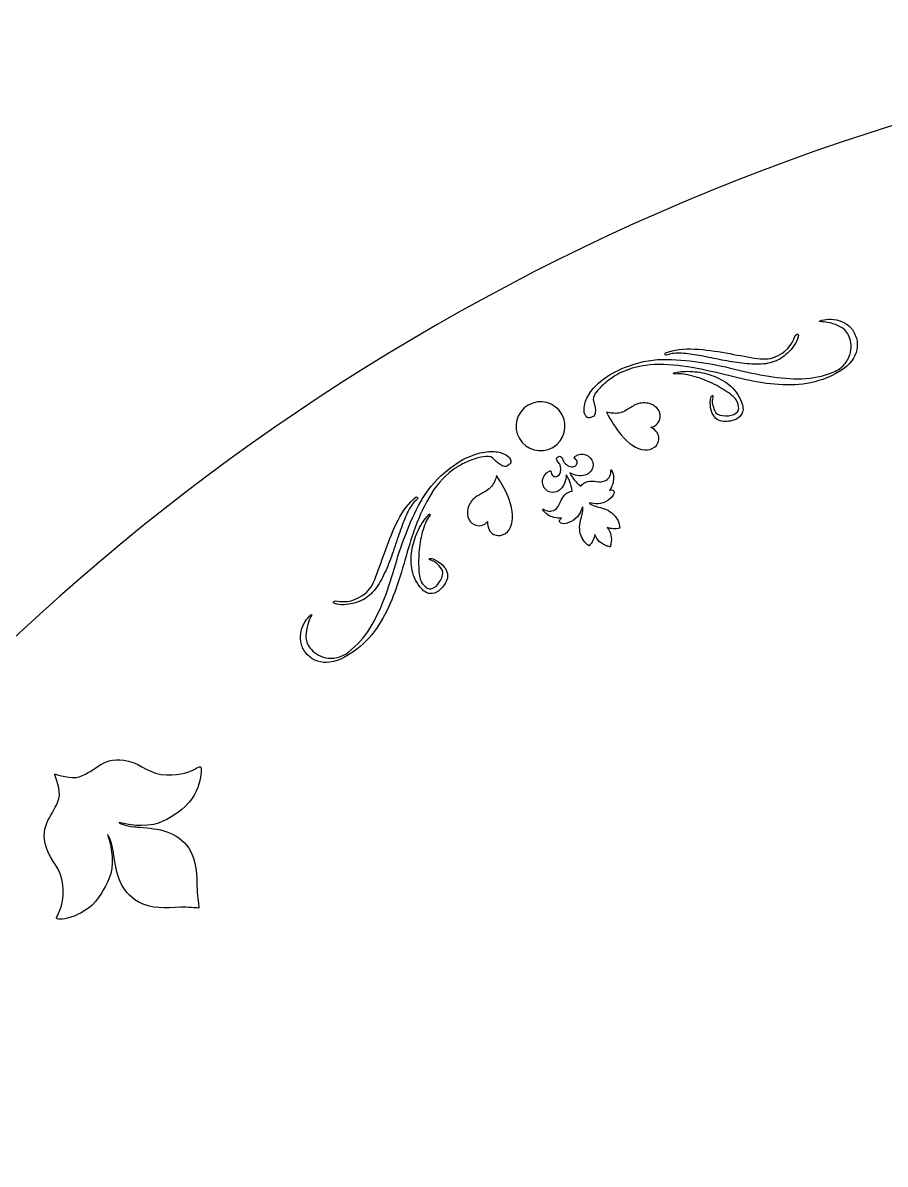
# Model space of a CAD drawing. Header units: centimetres. Extents: x -10.4 to 10.4, y -10.4 to 10.4.
# Drawn here: x -7.1 to -3.14, y 5.21 to 10.44 of the extents above; entities that cross this region are included whole.
import ezdxf

# ---------------------------------------------------------------- set-up
doc = ezdxf.new("R2010")
doc.units = ezdxf.units.CM
doc.header["$MEASUREMENT"] = 0
doc.layers.add('Camada 1', color=7, linetype='Continuous')

msp = doc.modelspace()

# ---------------------------------------------------------------- linework, layer by layer
at = {"layer": 'Camada 1'}
for points, knots in [([(-10.44189, 0), (-10.44189, 5.76691), (-5.76691, 10.44189), (0, 10.44189), (0, 10.44189), (5.76688, 10.44189), (10.44189, 5.76691), (10.44189, 0), (10.44189, 0), (10.44189, -5.76686), (5.76689, -10.44189), (0, -10.44189), (0, -10.44189), (-5.76691, -10.44189), (-10.44189, -5.76686), (-10.44189, 0)], [0, 0, 0, 0, 0.2, 0.2, 0.2, 0.2, 0.4, 0.4, 0.4, 0.4, 0.6, 0.6, 0.6, 0.6, 1, 1, 1, 1]), ([(-4.33755, 8.86121), (-4.3792, 8.84422), (-4.4129, 8.82536), (-4.43851, 8.80438), (-4.43851, 8.80438), (-4.46428, 8.78374), (-4.48383, 8.76329), (-4.49733, 8.74329), (-4.49733, 8.74329), (-4.51098, 8.72331), (-4.51908, 8.70466), (-4.52191, 8.68749), (-4.52191, 8.68749), (-4.52479, 8.6704), (-4.52421, 8.65682), (-4.52022, 8.64711), (-4.52022, 8.64711), (-4.51607, 8.63952), (-4.51199, 8.63441), (-4.50781, 8.63195), (-4.50781, 8.63195), (-4.50376, 8.6296), (-4.49641, 8.63049), (-4.48572, 8.63478), (-4.48572, 8.63478), (-4.47858, 8.63761), (-4.47445, 8.64309), (-4.47291, 8.65087), (-4.47291, 8.65087), (-4.4714, 8.65862), (-4.47124, 8.66653), (-4.47233, 8.67437), (-4.47233, 8.67437), (-4.47357, 8.68212), (-4.47479, 8.68935), (-4.47654, 8.69601), (-4.47654, 8.69601), (-4.47818, 8.70255), (-4.47913, 8.70628), (-4.47953, 8.7071), (-4.47953, 8.7071), (-4.48345, 8.71689), (-4.48101, 8.72853), (-4.47204, 8.74197), (-4.47204, 8.74197), (-4.46296, 8.75552), (-4.45116, 8.76885), (-4.43637, 8.78208), (-4.43637, 8.78208), (-4.42166, 8.79528), (-4.40568, 8.80761), (-4.38851, 8.8188), (-4.38851, 8.8188), (-4.37131, 8.82986), (-4.35605, 8.83804), (-4.34276, 8.84359), (-4.34276, 8.84359), (-4.28953, 8.86523), (-4.23497, 8.87587), (-4.17893, 8.87547), (-4.17893, 8.87547), (-4.12294, 8.87507), (-4.06497, 8.86899), (-4.00539, 8.85705), (-4.00539, 8.85705), (-3.95583, 8.84723), (-3.90585, 8.8358), (-3.85548, 8.82263), (-3.85548, 8.82263), (-3.80518, 8.80959), (-3.75515, 8.79921), (-3.70554, 8.79146), (-3.70554, 8.79146), (-3.6559, 8.78384), (-3.60627, 8.78082), (-3.55676, 8.78238), (-3.55676, 8.78238), (-3.50728, 8.78394), (-3.45852, 8.79447), (-3.4106, 8.81408), (-3.4106, 8.81408), (-3.34943, 8.839), (-3.30852, 8.86882), (-3.28804, 8.90359), (-3.28804, 8.90359), (-3.26746, 8.9383), (-3.26476, 8.97381), (-3.27957, 9.01022), (-3.27957, 9.01022), (-3.28719, 9.02885), (-3.29769, 9.04337), (-3.31135, 9.05388), (-3.31135, 9.05388), (-3.32492, 9.06436), (-3.33929, 9.07187), (-3.35472, 9.07648), (-3.35472, 9.07648), (-3.37004, 9.08111), (-3.38554, 9.08307), (-3.40129, 9.08233), (-3.40129, 9.08233), (-3.41703, 9.08162), (-3.43024, 9.07915), (-3.44092, 9.07484), (-3.44092, 9.07484), (-3.44616, 9.07262), (-3.44386, 9.07151), (-3.43412, 9.07137), (-3.43412, 9.07137), (-3.42422, 9.07126), (-3.41121, 9.06925), (-3.3952, 9.06552), (-3.3952, 9.06552), (-3.37922, 9.06174), (-3.36263, 9.05531), (-3.34546, 9.04621), (-3.34546, 9.04621), (-3.32831, 9.03716), (-3.31561, 9.0224), (-3.30728, 9.00205), (-3.30728, 9.00205), (-3.30297, 8.99139), (-3.30024, 8.97855), (-3.29924, 8.96334), (-3.29924, 8.96334), (-3.29831, 8.94829), (-3.30022, 8.93328), (-3.30503, 8.91839), (-3.30503, 8.91839), (-3.30977, 8.90347), (-3.31829, 8.88892), (-3.33054, 8.8746), (-3.33054, 8.8746), (-3.3429, 8.86029), (-3.35964, 8.8488), (-3.38089, 8.84012), (-3.38089, 8.84012), (-3.42793, 8.82094), (-3.47611, 8.81086), (-3.52533, 8.80988), (-3.52533, 8.80988), (-3.5746, 8.80898), (-3.62505, 8.81276), (-3.67654, 8.82123), (-3.67654, 8.82123), (-3.72808, 8.82967), (-3.78042, 8.84068), (-3.83357, 8.85417), (-3.83357, 8.85417), (-3.88662, 8.86766), (-3.94051, 8.8783), (-3.99542, 8.88595), (-3.99542, 8.88595), (-4.05194, 8.895), (-4.10837, 8.89899), (-4.16499, 8.89831), (-4.16499, 8.89831), (-4.22145, 8.89743), (-4.27903, 8.88508), (-4.33755, 8.86121), (-4.33755, 8.86121), (-4.33755, 8.86121), (-4.33755, 8.86121), (-4.33755, 8.86121)], [0, 0, 0, 0, 0.0238095, 0.0238095, 0.0238095, 0.0238095, 0.047619, 0.047619, 0.047619, 0.047619, 0.0714286, 0.0714286, 0.0714286, 0.0714286, 0.0952381, 0.0952381, 0.0952381, 0.0952381, 0.1190476, 0.1190476, 0.1190476, 0.1190476, 0.1428571, 0.1428571, 0.1428571, 0.1428571, 0.1666667, 0.1666667, 0.1666667, 0.1666667, 0.1904762, 0.1904762, 0.1904762, 0.1904762, 0.2142857, 0.2142857, 0.2142857, 0.2142857, 0.2380952, 0.2380952, 0.2380952, 0.2380952, 0.2619048, 0.2619048, 0.2619048, 0.2619048, 0.2857143, 0.2857143, 0.2857143, 0.2857143, 0.3095238, 0.3095238, 0.3095238, 0.3095238, 0.3333333, 0.3333333, 0.3333333, 0.3333333, 0.3571429, 0.3571429, 0.3571429, 0.3571429, 0.3809524, 0.3809524, 0.3809524, 0.3809524, 0.4047619, 0.4047619, 0.4047619, 0.4047619, 0.4285714, 0.4285714, 0.4285714, 0.4285714, 0.452381, 0.452381, 0.452381, 0.452381, 0.4761905, 0.4761905, 0.4761905, 0.4761905, 0.5, 0.5, 0.5, 0.5, 0.5238095, 0.5238095, 0.5238095, 0.5238095, 0.547619, 0.547619, 0.547619, 0.547619, 0.5714286, 0.5714286, 0.5714286, 0.5714286, 0.5952381, 0.5952381, 0.5952381, 0.5952381, 0.6190476, 0.6190476, 0.6190476, 0.6190476, 0.6428571, 0.6428571, 0.6428571, 0.6428571, 0.6666667, 0.6666667, 0.6666667, 0.6666667, 0.6904762, 0.6904762, 0.6904762, 0.6904762, 0.7142857, 0.7142857, 0.7142857, 0.7142857, 0.7380952, 0.7380952, 0.7380952, 0.7380952, 0.7619048, 0.7619048, 0.7619048, 0.7619048, 0.7857143, 0.7857143, 0.7857143, 0.7857143, 0.8095238, 0.8095238, 0.8095238, 0.8095238, 0.8333333, 0.8333333, 0.8333333, 0.8333333, 0.8571429, 0.8571429, 0.8571429, 0.8571429, 0.8809524, 0.8809524, 0.8809524, 0.8809524, 0.9047619, 0.9047619, 0.9047619, 0.9047619, 0.9285714, 0.9285714, 0.9285714, 0.9285714, 0.952381, 0.952381, 0.952381, 0.952381, 1, 1, 1, 1]), ([(-3.55486, 9.00814), (-3.56917, 8.96194), (-3.60114, 8.92874), (-3.65088, 8.9085), (-3.65088, 8.9085), (-3.67295, 8.89945), (-3.7038, 8.89831), (-3.74317, 8.90495), (-3.74317, 8.90495), (-3.78275, 8.91162), (-3.82593, 8.91934), (-3.8729, 8.92813), (-3.8729, 8.92813), (-3.92, 8.93686), (-3.96791, 8.94295), (-4.01689, 8.94625), (-4.01689, 8.94625), (-4.06579, 8.94956), (-4.11042, 8.9435), (-4.15074, 8.92813), (-4.15074, 8.92813), (-4.15312, 8.92398), (-4.15328, 8.92114), (-4.15095, 8.91937), (-4.15095, 8.91937), (-4.14878, 8.9177), (-4.14555, 8.91776), (-4.14103, 8.91958), (-4.14103, 8.91958), (-4.12304, 8.92588), (-4.10142, 8.92831), (-4.0765, 8.92662), (-4.0765, 8.92662), (-4.05134, 8.9249), (-4.02438, 8.92143), (-3.99533, 8.91617), (-3.99533, 8.91617), (-3.96641, 8.91096), (-3.93601, 8.9049), (-3.90426, 8.89826), (-3.90426, 8.89826), (-3.87256, 8.89157), (-3.84142, 8.88601), (-3.81081, 8.88207), (-3.81081, 8.88207), (-3.78017, 8.87789), (-3.75043, 8.87617), (-3.72167, 8.87649), (-3.72167, 8.87649), (-3.69286, 8.87683), (-3.66645, 8.88191), (-3.64245, 8.89168), (-3.64245, 8.89168), (-3.63359, 8.89525), (-3.62396, 8.90081), (-3.61348, 8.90822), (-3.61348, 8.90822), (-3.60306, 8.91558), (-3.59297, 8.92436), (-3.58316, 8.93457), (-3.58316, 8.93457), (-3.57329, 8.94481), (-3.56453, 8.95611), (-3.5566, 8.9686), (-3.5566, 8.9686), (-3.54885, 8.98109), (-3.54353, 8.99419), (-3.5408, 9.00773), (-3.5408, 9.00773), (-3.54088, 9.01276), (-3.54236, 9.0153), (-3.5454, 9.01519), (-3.5454, 9.01519), (-3.54838, 9.01488), (-3.55158, 9.01253), (-3.55486, 9.00814), (-3.55486, 9.00814), (-3.55486, 9.00814), (-3.55486, 9.00814), (-3.55486, 9.00814)], [0, 0, 0, 0, 0.047619, 0.047619, 0.047619, 0.047619, 0.0952381, 0.0952381, 0.0952381, 0.0952381, 0.1428571, 0.1428571, 0.1428571, 0.1428571, 0.1904762, 0.1904762, 0.1904762, 0.1904762, 0.2380952, 0.2380952, 0.2380952, 0.2380952, 0.2857143, 0.2857143, 0.2857143, 0.2857143, 0.3333333, 0.3333333, 0.3333333, 0.3333333, 0.3809524, 0.3809524, 0.3809524, 0.3809524, 0.4285714, 0.4285714, 0.4285714, 0.4285714, 0.4761905, 0.4761905, 0.4761905, 0.4761905, 0.5238095, 0.5238095, 0.5238095, 0.5238095, 0.5714286, 0.5714286, 0.5714286, 0.5714286, 0.6190476, 0.6190476, 0.6190476, 0.6190476, 0.6666667, 0.6666667, 0.6666667, 0.6666667, 0.7142857, 0.7142857, 0.7142857, 0.7142857, 0.7619048, 0.7619048, 0.7619048, 0.7619048, 0.8095238, 0.8095238, 0.8095238, 0.8095238, 0.8571429, 0.8571429, 0.8571429, 0.8571429, 0.9047619, 0.9047619, 0.9047619, 0.9047619, 1, 1, 1, 1]), ([(-3.8372, 8.64632), (-3.85225, 8.64016), (-3.86935, 8.63833), (-3.88848, 8.64082), (-3.88848, 8.64082), (-3.90772, 8.64341), (-3.91952, 8.65042), (-3.92428, 8.66199), (-3.92428, 8.66199), (-3.93407, 8.68591), (-3.93751, 8.70416), (-3.93492, 8.71655), (-3.93492, 8.71655), (-3.93219, 8.72906), (-3.93225, 8.73475), (-3.93489, 8.73367), (-3.93489, 8.73367), (-3.94105, 8.73113), (-3.94431, 8.72071), (-3.94468, 8.7025), (-3.94468, 8.7025), (-3.94505, 8.68432), (-3.94243, 8.66847), (-3.93709, 8.65527), (-3.93709, 8.65527), (-3.92762, 8.63212), (-3.91267, 8.61886), (-3.89214, 8.61526), (-3.89214, 8.61526), (-3.87156, 8.61187), (-3.85018, 8.61457), (-3.82795, 8.62357), (-3.82795, 8.62357), (-3.81469, 8.62905), (-3.80485, 8.63852), (-3.79842, 8.65201), (-3.79842, 8.65201), (-3.7921, 8.66548), (-3.79353, 8.68368), (-3.80294, 8.70678), (-3.80294, 8.70678), (-3.81561, 8.73779), (-3.83406, 8.76287), (-3.85842, 8.78192), (-3.85842, 8.78192), (-3.88266, 8.801), (-3.90933, 8.81547), (-3.93827, 8.82544), (-3.93827, 8.82544), (-3.96714, 8.83539), (-3.9964, 8.84129), (-4.02611, 8.84309), (-4.02611, 8.84309), (-4.05577, 8.84505), (-4.08204, 8.8433), (-4.10477, 8.83814), (-4.10477, 8.83814), (-4.10903, 8.83846), (-4.11202, 8.8375), (-4.11371, 8.83536), (-4.11371, 8.83536), (-4.11535, 8.83308), (-4.11191, 8.83163), (-4.10336, 8.83099), (-4.10336, 8.83099), (-4.08174, 8.83364), (-4.05576, 8.8307), (-4.02539, 8.82242), (-4.02539, 8.82242), (-3.9951, 8.81403), (-3.96541, 8.80287), (-3.93641, 8.78887), (-3.93641, 8.78887), (-3.90746, 8.77479), (-3.88212, 8.76008), (-3.86029, 8.74474), (-3.86029, 8.74474), (-3.83849, 8.72926), (-3.82507, 8.7154), (-3.81997, 8.70294), (-3.81997, 8.70294), (-3.81711, 8.69577), (-3.81521, 8.68624), (-3.81447, 8.67413), (-3.81447, 8.67413), (-3.81362, 8.66214), (-3.82127, 8.65283), (-3.8372, 8.64632), (-3.8372, 8.64632), (-3.8372, 8.64632), (-3.8372, 8.64632), (-3.8372, 8.64632)], [0, 0, 0, 0, 0.0416667, 0.0416667, 0.0416667, 0.0416667, 0.0833333, 0.0833333, 0.0833333, 0.0833333, 0.125, 0.125, 0.125, 0.125, 0.1666667, 0.1666667, 0.1666667, 0.1666667, 0.2083333, 0.2083333, 0.2083333, 0.2083333, 0.25, 0.25, 0.25, 0.25, 0.2916667, 0.2916667, 0.2916667, 0.2916667, 0.3333333, 0.3333333, 0.3333333, 0.3333333, 0.375, 0.375, 0.375, 0.375, 0.4166667, 0.4166667, 0.4166667, 0.4166667, 0.4583333, 0.4583333, 0.4583333, 0.4583333, 0.5, 0.5, 0.5, 0.5, 0.5416667, 0.5416667, 0.5416667, 0.5416667, 0.5833333, 0.5833333, 0.5833333, 0.5833333, 0.625, 0.625, 0.625, 0.625, 0.6666667, 0.6666667, 0.6666667, 0.6666667, 0.7083333, 0.7083333, 0.7083333, 0.7083333, 0.75, 0.75, 0.75, 0.75, 0.7916667, 0.7916667, 0.7916667, 0.7916667, 0.8333333, 0.8333333, 0.8333333, 0.8333333, 0.875, 0.875, 0.875, 0.875, 0.9166667, 0.9166667, 0.9166667, 0.9166667, 1, 1, 1, 1]), ([(-4.62621, 8.64817), (-4.59525, 8.59457), (-4.61362, 8.52599), (-4.66725, 8.49506), (-4.66725, 8.49506), (-4.72085, 8.4641), (-4.78941, 8.48247), (-4.82036, 8.53607), (-4.82036, 8.53607), (-4.85132, 8.5897), (-4.83295, 8.65825), (-4.77932, 8.68921), (-4.77932, 8.68921), (-4.72572, 8.72014), (-4.6572, 8.7018), (-4.62621, 8.64817)], [0, 0, 0, 0, 0.2, 0.2, 0.2, 0.2, 0.4, 0.4, 0.4, 0.4, 0.6, 0.6, 0.6, 0.6, 1, 1, 1, 1]), ([(-4.24654, 8.48365), (-4.2826, 8.48775), (-4.31827, 8.51061), (-4.35354, 8.55218), (-4.35354, 8.55218), (-4.37801, 8.58107), (-4.40019, 8.61602), (-4.42, 8.65695), (-4.42, 8.65695), (-4.41119, 8.65454), (-4.40278, 8.65285), (-4.39463, 8.65195), (-4.39463, 8.65195), (-4.37367, 8.64954), (-4.35428, 8.6529), (-4.33645, 8.6619), (-4.33645, 8.6619), (-4.32203, 8.6706), (-4.30772, 8.67931), (-4.29346, 8.68804), (-4.29346, 8.68804), (-4.2761, 8.69714), (-4.25748, 8.70058), (-4.23766, 8.69831), (-4.23766, 8.69831), (-4.21813, 8.69609), (-4.20244, 8.68886), (-4.19054, 8.67661), (-4.19054, 8.67661), (-4.17861, 8.66436), (-4.17313, 8.65013), (-4.17414, 8.63393), (-4.17414, 8.63393), (-4.1748, 8.62282), (-4.17896, 8.613), (-4.18655, 8.60427), (-4.18655, 8.60427), (-4.19483, 8.59488), (-4.20526, 8.5894), (-4.21772, 8.58802), (-4.21772, 8.58802), (-4.19142, 8.5736), (-4.17896, 8.55532), (-4.18033, 8.5332), (-4.18033, 8.5332), (-4.1812, 8.5183), (-4.18787, 8.50592), (-4.20031, 8.49611), (-4.20031, 8.49611), (-4.21333, 8.4858), (-4.22876, 8.48164), (-4.24654, 8.48365)], [0, 0, 0, 0, 0.0714286, 0.0714286, 0.0714286, 0.0714286, 0.1428571, 0.1428571, 0.1428571, 0.1428571, 0.2142857, 0.2142857, 0.2142857, 0.2142857, 0.2857143, 0.2857143, 0.2857143, 0.2857143, 0.3571429, 0.3571429, 0.3571429, 0.3571429, 0.4285714, 0.4285714, 0.4285714, 0.4285714, 0.5, 0.5, 0.5, 0.5, 0.5714286, 0.5714286, 0.5714286, 0.5714286, 0.6428571, 0.6428571, 0.6428571, 0.6428571, 0.7142857, 0.7142857, 0.7142857, 0.7142857, 0.7857143, 0.7857143, 0.7857143, 0.7857143, 0.8571429, 0.8571429, 0.8571429, 0.8571429, 1, 1, 1, 1]), ([(-5.14271, 8.39637), (-5.19266, 8.35761), (-5.23214, 8.31395), (-5.26116, 8.2654), (-5.26116, 8.2654), (-5.29011, 8.21669), (-5.31484, 8.16581), (-5.33524, 8.11236), (-5.33524, 8.11236), (-5.35606, 8.061), (-5.37382, 8.00901), (-5.38863, 7.95631), (-5.38863, 7.95631), (-5.40355, 7.90355), (-5.42014, 7.85273), (-5.43864, 7.80386), (-5.43864, 7.80386), (-5.45706, 7.75504), (-5.47899, 7.70946), (-5.50442, 7.66723), (-5.50442, 7.66723), (-5.5299, 7.62508), (-5.56271, 7.58838), (-5.60285, 7.55724), (-5.60285, 7.55724), (-5.62097, 7.54319), (-5.63928, 7.53441), (-5.65788, 7.53089), (-5.65788, 7.53089), (-5.6764, 7.52742), (-5.69323, 7.52734), (-5.70855, 7.5307), (-5.70855, 7.5307), (-5.72384, 7.53398), (-5.73779, 7.5398), (-5.75038, 7.54816), (-5.75038, 7.54816), (-5.76305, 7.55665), (-5.77282, 7.56541), (-5.77988, 7.57449), (-5.77988, 7.57449), (-5.79332, 7.59187), (-5.79978, 7.61024), (-5.79904, 7.6296), (-5.79904, 7.6296), (-5.79835, 7.64902), (-5.79563, 7.66662), (-5.79089, 7.68236), (-5.79089, 7.68236), (-5.78613, 7.6981), (-5.78134, 7.71038), (-5.7765, 7.719), (-5.7765, 7.719), (-5.77174, 7.72752), (-5.77155, 7.73003), (-5.7761, 7.72662), (-5.7761, 7.72662), (-5.78518, 7.71956), (-5.79391, 7.70934), (-5.8024, 7.69606), (-5.8024, 7.69606), (-5.81092, 7.6828), (-5.81698, 7.66838), (-5.8206, 7.6528), (-5.8206, 7.6528), (-5.82433, 7.63714), (-5.82502, 7.62092), (-5.82274, 7.60396), (-5.82274, 7.60396), (-5.82046, 7.58689), (-5.81311, 7.57052), (-5.80078, 7.55459), (-5.80078, 7.55459), (-5.77665, 7.52358), (-5.74456, 7.50816), (-5.70421, 7.50863), (-5.70421, 7.50863), (-5.66386, 7.50897), (-5.61759, 7.52951), (-5.56541, 7.56999), (-5.56541, 7.56999), (-5.52448, 7.60169), (-5.49098, 7.63868), (-5.46489, 7.68074), (-5.46489, 7.68074), (-5.43878, 7.72281), (-5.41658, 7.76731), (-5.39835, 7.81412), (-5.39835, 7.81412), (-5.38025, 7.86095), (-5.36422, 7.90948), (-5.35035, 7.95956), (-5.35035, 7.95956), (-5.33659, 8.00978), (-5.32151, 8.05878), (-5.30524, 8.10659), (-5.30524, 8.10659), (-5.28577, 8.16416), (-5.26206, 8.2174), (-5.23441, 8.26605), (-5.23441, 8.26605), (-5.20673, 8.31481), (-5.17025, 8.35675), (-5.1249, 8.39202), (-5.1249, 8.39202), (-5.11342, 8.40078), (-5.09873, 8.40991), (-5.08056, 8.41925), (-5.08056, 8.41925), (-5.06228, 8.42851), (-5.04362, 8.43618), (-5.02484, 8.44232), (-5.02484, 8.44232), (-5.00598, 8.44851), (-4.98851, 8.45208), (-4.97227, 8.45317), (-4.97227, 8.45317), (-4.95616, 8.4542), (-4.94481, 8.4505), (-4.93832, 8.44222), (-4.93832, 8.44222), (-4.93782, 8.44145), (-4.93504, 8.43875), (-4.9302, 8.43407), (-4.9302, 8.43407), (-4.92531, 8.42923), (-4.91967, 8.42454), (-4.91358, 8.4196), (-4.91358, 8.4196), (-4.90736, 8.41473), (-4.90043, 8.41092), (-4.89294, 8.40836), (-4.89294, 8.40836), (-4.88543, 8.40579), (-4.87863, 8.40667), (-4.87259, 8.4114), (-4.87259, 8.4114), (-4.86351, 8.41852), (-4.85904, 8.42442), (-4.85907, 8.4291), (-4.85907, 8.4291), (-4.8591, 8.43394), (-4.8615, 8.44005), (-4.866, 8.44744), (-4.866, 8.44744), (-4.87243, 8.45577), (-4.88389, 8.46305), (-4.90013, 8.46911), (-4.90013, 8.46911), (-4.9164, 8.47522), (-4.93662, 8.47755), (-4.96075, 8.47572), (-4.96075, 8.47572), (-4.9848, 8.47405), (-5.01229, 8.46733), (-5.04306, 8.45532), (-5.04306, 8.45532), (-5.07397, 8.44367), (-5.1072, 8.42391), (-5.14271, 8.39637), (-5.14271, 8.39637), (-5.14271, 8.39637), (-5.14271, 8.39637), (-5.14271, 8.39637)], [0, 0, 0, 0, 0.0238095, 0.0238095, 0.0238095, 0.0238095, 0.047619, 0.047619, 0.047619, 0.047619, 0.0714286, 0.0714286, 0.0714286, 0.0714286, 0.0952381, 0.0952381, 0.0952381, 0.0952381, 0.1190476, 0.1190476, 0.1190476, 0.1190476, 0.1428571, 0.1428571, 0.1428571, 0.1428571, 0.1666667, 0.1666667, 0.1666667, 0.1666667, 0.1904762, 0.1904762, 0.1904762, 0.1904762, 0.2142857, 0.2142857, 0.2142857, 0.2142857, 0.2380952, 0.2380952, 0.2380952, 0.2380952, 0.2619048, 0.2619048, 0.2619048, 0.2619048, 0.2857143, 0.2857143, 0.2857143, 0.2857143, 0.3095238, 0.3095238, 0.3095238, 0.3095238, 0.3333333, 0.3333333, 0.3333333, 0.3333333, 0.3571429, 0.3571429, 0.3571429, 0.3571429, 0.3809524, 0.3809524, 0.3809524, 0.3809524, 0.4047619, 0.4047619, 0.4047619, 0.4047619, 0.4285714, 0.4285714, 0.4285714, 0.4285714, 0.452381, 0.452381, 0.452381, 0.452381, 0.4761905, 0.4761905, 0.4761905, 0.4761905, 0.5, 0.5, 0.5, 0.5, 0.5238095, 0.5238095, 0.5238095, 0.5238095, 0.547619, 0.547619, 0.547619, 0.547619, 0.5714286, 0.5714286, 0.5714286, 0.5714286, 0.5952381, 0.5952381, 0.5952381, 0.5952381, 0.6190476, 0.6190476, 0.6190476, 0.6190476, 0.6428571, 0.6428571, 0.6428571, 0.6428571, 0.6666667, 0.6666667, 0.6666667, 0.6666667, 0.6904762, 0.6904762, 0.6904762, 0.6904762, 0.7142857, 0.7142857, 0.7142857, 0.7142857, 0.7380952, 0.7380952, 0.7380952, 0.7380952, 0.7619048, 0.7619048, 0.7619048, 0.7619048, 0.7857143, 0.7857143, 0.7857143, 0.7857143, 0.8095238, 0.8095238, 0.8095238, 0.8095238, 0.8333333, 0.8333333, 0.8333333, 0.8333333, 0.8571429, 0.8571429, 0.8571429, 0.8571429, 0.8809524, 0.8809524, 0.8809524, 0.8809524, 0.9047619, 0.9047619, 0.9047619, 0.9047619, 0.9285714, 0.9285714, 0.9285714, 0.9285714, 0.952381, 0.952381, 0.952381, 0.952381, 1, 1, 1, 1]), ([(-4.64267, 8.45248), (-4.64764, 8.44983), (-4.65066, 8.4442), (-4.64899, 8.43848), (-4.64899, 8.43848), (-4.64685, 8.43165), (-4.64177, 8.427), (-4.63756, 8.42141), (-4.63756, 8.42141), (-4.63425, 8.41723), (-4.63264, 8.41218), (-4.63147, 8.40704), (-4.63147, 8.40704), (-4.62777, 8.39109), (-4.6307, 8.37092), (-4.64621, 8.36264), (-4.64621, 8.36264), (-4.65079, 8.36015), (-4.65698, 8.36044), (-4.66164, 8.36211), (-4.66164, 8.36211), (-4.66399, 8.36298), (-4.66598, 8.36478), (-4.66786, 8.36669), (-4.66786, 8.36669), (-4.67328, 8.37161), (-4.67368, 8.38008), (-4.67416, 8.38526), (-4.67416, 8.38526), (-4.67458, 8.38915), (-4.68194, 8.38661), (-4.68543, 8.3847), (-4.68543, 8.3847), (-4.69972, 8.37708), (-4.71086, 8.36356), (-4.71353, 8.34647), (-4.71353, 8.34647), (-4.71623, 8.32877), (-4.71046, 8.31215), (-4.69784, 8.30019), (-4.69784, 8.30019), (-4.69332, 8.29601), (-4.68824, 8.29299), (-4.68281, 8.29106), (-4.68281, 8.29106), (-4.67318, 8.28783), (-4.66241, 8.28802), (-4.65201, 8.29135), (-4.65201, 8.29135), (-4.64399, 8.29392), (-4.6369, 8.29736), (-4.63105, 8.30336), (-4.63105, 8.30336), (-4.62317, 8.31156), (-4.61689, 8.32119), (-4.61258, 8.33156), (-4.61258, 8.33156), (-4.60779, 8.34333), (-4.60549, 8.35601), (-4.60631, 8.36881), (-4.60631, 8.36881), (-4.60591, 8.36873), (-4.6052, 8.36884), (-4.60507, 8.36857), (-4.60507, 8.36857), (-4.5998, 8.36069), (-4.59544, 8.3524), (-4.5915, 8.34375), (-4.5915, 8.34375), (-4.59094, 8.34264), (-4.59052, 8.34155), (-4.58991, 8.34055), (-4.58991, 8.34055), (-4.58316, 8.32581), (-4.58031, 8.30981), (-4.57779, 8.29398), (-4.57779, 8.29398), (-4.60539, 8.29237), (-4.62343, 8.26813), (-4.63264, 8.24313), (-4.63264, 8.24313), (-4.63769, 8.2295), (-4.64523, 8.2168), (-4.65762, 8.20884), (-4.65762, 8.20884), (-4.674, 8.19836), (-4.69479, 8.20143), (-4.71077, 8.21183), (-4.71077, 8.21183), (-4.71204, 8.2126), (-4.7122, 8.21127), (-4.71196, 8.21069), (-4.71196, 8.21069), (-4.70736, 8.19984), (-4.69894, 8.19169), (-4.68936, 8.18545), (-4.68936, 8.18545), (-4.67732, 8.17772), (-4.66401, 8.17352), (-4.65018, 8.17172), (-4.65018, 8.17172), (-4.6428, 8.17069), (-4.63404, 8.17037), (-4.62666, 8.17056), (-4.62666, 8.17056), (-4.62872, 8.16918), (-4.63555, 8.16543), (-4.63581, 8.1586), (-4.63581, 8.1586), (-4.63607, 8.15368), (-4.63343, 8.14939), (-4.62906, 8.1478), (-4.62906, 8.1478), (-4.61308, 8.14137), (-4.59678, 8.14817), (-4.58263, 8.15529), (-4.58263, 8.15529), (-4.56826, 8.16254), (-4.5562, 8.17307), (-4.54683, 8.18643), (-4.54683, 8.18643), (-4.53926, 8.19723), (-4.53556, 8.2095), (-4.53127, 8.22199), (-4.53127, 8.22199), (-4.53085, 8.22326), (-4.52971, 8.22032), (-4.52958, 8.21924), (-4.52958, 8.21924), (-4.52797, 8.1986), (-4.53479, 8.17987), (-4.5395, 8.15971), (-4.5395, 8.15971), (-4.54262, 8.14598), (-4.5445, 8.13254), (-4.54352, 8.1187), (-4.54352, 8.1187), (-4.54315, 8.1114), (-4.54185, 8.10423), (-4.53987, 8.09722), (-4.53987, 8.09722), (-4.53365, 8.07531), (-4.51976, 8.05579), (-4.50002, 8.04399), (-4.50002, 8.04399), (-4.48512, 8.05719), (-4.47827, 8.0764), (-4.47343, 8.09535), (-4.47343, 8.09535), (-4.46634, 8.0686), (-4.44332, 8.05262), (-4.41803, 8.04288), (-4.41803, 8.04288), (-4.41284, 8.04087), (-4.40845, 8.03936), (-4.40332, 8.03793), (-4.40332, 8.03793), (-4.40194, 8.04312), (-4.40099, 8.04772), (-4.4003, 8.05312), (-4.4003, 8.05312), (-4.39593, 8.07998), (-4.39826, 8.10792), (-4.41795, 8.12739), (-4.41795, 8.12739), (-4.39916, 8.12207), (-4.37908, 8.11839), (-4.36014, 8.12474), (-4.36014, 8.12474), (-4.3604, 8.14776), (-4.37062, 8.16943), (-4.38636, 8.18583), (-4.38636, 8.18583), (-4.39139, 8.19107), (-4.39713, 8.19567), (-4.40311, 8.19975), (-4.40311, 8.19975), (-4.41462, 8.20748), (-4.42721, 8.21261), (-4.44065, 8.21674), (-4.44065, 8.21674), (-4.46044, 8.22277), (-4.48023, 8.22616), (-4.49719, 8.23793), (-4.49719, 8.23793), (-4.49814, 8.23857), (-4.50013, 8.241), (-4.49875, 8.24076), (-4.49875, 8.24076), (-4.48571, 8.23827), (-4.47324, 8.23536), (-4.4602, 8.23642), (-4.4602, 8.23642), (-4.4439, 8.23788), (-4.42879, 8.24303), (-4.41522, 8.25192), (-4.41522, 8.25192), (-4.40202, 8.26057), (-4.3881, 8.27123), (-4.38559, 8.28833), (-4.38559, 8.28833), (-4.38477, 8.29288), (-4.38707, 8.29738), (-4.39149, 8.2996), (-4.39149, 8.2996), (-4.39768, 8.30272), (-4.40419, 8.29875), (-4.40654, 8.29756), (-4.40654, 8.29756), (-4.4026, 8.30394), (-4.39852, 8.31169), (-4.39572, 8.31857), (-4.39572, 8.31857), (-4.3903, 8.33146), (-4.38731, 8.34511), (-4.38807, 8.35934), (-4.38807, 8.35934), (-4.38865, 8.3708), (-4.39151, 8.38215), (-4.3986, 8.39154), (-4.3986, 8.39154), (-4.399, 8.39207), (-4.40021, 8.39257), (-4.40013, 8.39112), (-4.40013, 8.39112), (-4.39915, 8.37204), (-4.40698, 8.35244), (-4.42421, 8.34352), (-4.42421, 8.34352), (-4.43728, 8.33677), (-4.45199, 8.33661), (-4.46636, 8.33905), (-4.46636, 8.33905), (-4.49269, 8.34352), (-4.52266, 8.34006), (-4.53782, 8.31698), (-4.53782, 8.31698), (-4.55023, 8.32711), (-4.56269, 8.33756), (-4.572, 8.35082), (-4.572, 8.35082), (-4.57274, 8.35175), (-4.57332, 8.35275), (-4.57412, 8.3537), (-4.57412, 8.3537), (-4.57962, 8.36143), (-4.58454, 8.36942), (-4.58883, 8.37791), (-4.58883, 8.37791), (-4.58896, 8.37815), (-4.58846, 8.37873), (-4.5883, 8.37915), (-4.5883, 8.37915), (-4.57772, 8.37198), (-4.5656, 8.36764), (-4.55295, 8.36592), (-4.55295, 8.36592), (-4.54186, 8.36444), (-4.53035, 8.36502), (-4.51929, 8.3678), (-4.51929, 8.3678), (-4.51122, 8.36978), (-4.50463, 8.37426), (-4.49841, 8.37992), (-4.49841, 8.37992), (-4.49042, 8.38722), (-4.48484, 8.39646), (-4.48285, 8.40638), (-4.48285, 8.40638), (-4.48171, 8.41212), (-4.48169, 8.4181), (-4.48314, 8.42403), (-4.48314, 8.42403), (-4.48714, 8.44099), (-4.49872, 8.45422), (-4.51545, 8.4607), (-4.51545, 8.4607), (-4.53148, 8.46702), (-4.54881, 8.46409), (-4.56263, 8.45549), (-4.56263, 8.45549), (-4.56588, 8.45351), (-4.57189, 8.44832), (-4.56869, 8.44604), (-4.56869, 8.44604), (-4.56443, 8.443), (-4.55721, 8.4385), (-4.55575, 8.43128), (-4.55575, 8.43128), (-4.55514, 8.42866), (-4.55448, 8.42609), (-4.55493, 8.42358), (-4.55493, 8.42358), (-4.55583, 8.41871), (-4.55863, 8.41321), (-4.563, 8.41051), (-4.563, 8.41051), (-4.57798, 8.4012), (-4.59697, 8.40871), (-4.60891, 8.4199), (-4.60891, 8.4199), (-4.61272, 8.42352), (-4.61627, 8.42747), (-4.61833, 8.43236), (-4.61833, 8.43236), (-4.6209, 8.43887), (-4.62254, 8.44551), (-4.62738, 8.45078), (-4.62738, 8.45078), (-4.63153, 8.45526), (-4.63799, 8.4554), (-4.64267, 8.45248)], [0, 0, 0, 0, 0.0126582, 0.0126582, 0.0126582, 0.0126582, 0.0253165, 0.0253165, 0.0253165, 0.0253165, 0.0379747, 0.0379747, 0.0379747, 0.0379747, 0.0506329, 0.0506329, 0.0506329, 0.0506329, 0.0632911, 0.0632911, 0.0632911, 0.0632911, 0.0759494, 0.0759494, 0.0759494, 0.0759494, 0.0886076, 0.0886076, 0.0886076, 0.0886076, 0.1012658, 0.1012658, 0.1012658, 0.1012658, 0.1139241, 0.1139241, 0.1139241, 0.1139241, 0.1265823, 0.1265823, 0.1265823, 0.1265823, 0.1392405, 0.1392405, 0.1392405, 0.1392405, 0.1518987, 0.1518987, 0.1518987, 0.1518987, 0.164557, 0.164557, 0.164557, 0.164557, 0.1772152, 0.1772152, 0.1772152, 0.1772152, 0.1898734, 0.1898734, 0.1898734, 0.1898734, 0.2025316, 0.2025316, 0.2025316, 0.2025316, 0.2151899, 0.2151899, 0.2151899, 0.2151899, 0.2278481, 0.2278481, 0.2278481, 0.2278481, 0.2405063, 0.2405063, 0.2405063, 0.2405063, 0.2531646, 0.2531646, 0.2531646, 0.2531646, 0.2658228, 0.2658228, 0.2658228, 0.2658228, 0.278481, 0.278481, 0.278481, 0.278481, 0.2911392, 0.2911392, 0.2911392, 0.2911392, 0.3037975, 0.3037975, 0.3037975, 0.3037975, 0.3164557, 0.3164557, 0.3164557, 0.3164557, 0.3291139, 0.3291139, 0.3291139, 0.3291139, 0.3417722, 0.3417722, 0.3417722, 0.3417722, 0.3544304, 0.3544304, 0.3544304, 0.3544304, 0.3670886, 0.3670886, 0.3670886, 0.3670886, 0.3797468, 0.3797468, 0.3797468, 0.3797468, 0.3924051, 0.3924051, 0.3924051, 0.3924051, 0.4050633, 0.4050633, 0.4050633, 0.4050633, 0.4177215, 0.4177215, 0.4177215, 0.4177215, 0.4303797, 0.4303797, 0.4303797, 0.4303797, 0.443038, 0.443038, 0.443038, 0.443038, 0.4556962, 0.4556962, 0.4556962, 0.4556962, 0.4683544, 0.4683544, 0.4683544, 0.4683544, 0.4810127, 0.4810127, 0.4810127, 0.4810127, 0.4936709, 0.4936709, 0.4936709, 0.4936709, 0.5063291, 0.5063291, 0.5063291, 0.5063291, 0.5189873, 0.5189873, 0.5189873, 0.5189873, 0.5316456, 0.5316456, 0.5316456, 0.5316456, 0.5443038, 0.5443038, 0.5443038, 0.5443038, 0.556962, 0.556962, 0.556962, 0.556962, 0.5696203, 0.5696203, 0.5696203, 0.5696203, 0.5822785, 0.5822785, 0.5822785, 0.5822785, 0.5949367, 0.5949367, 0.5949367, 0.5949367, 0.6075949, 0.6075949, 0.6075949, 0.6075949, 0.6202532, 0.6202532, 0.6202532, 0.6202532, 0.6329114, 0.6329114, 0.6329114, 0.6329114, 0.6455696, 0.6455696, 0.6455696, 0.6455696, 0.6582278, 0.6582278, 0.6582278, 0.6582278, 0.6708861, 0.6708861, 0.6708861, 0.6708861, 0.6835443, 0.6835443, 0.6835443, 0.6835443, 0.6962025, 0.6962025, 0.6962025, 0.6962025, 0.7088608, 0.7088608, 0.7088608, 0.7088608, 0.721519, 0.721519, 0.721519, 0.721519, 0.7341772, 0.7341772, 0.7341772, 0.7341772, 0.7468354, 0.7468354, 0.7468354, 0.7468354, 0.7594937, 0.7594937, 0.7594937, 0.7594937, 0.7721519, 0.7721519, 0.7721519, 0.7721519, 0.7848101, 0.7848101, 0.7848101, 0.7848101, 0.7974684, 0.7974684, 0.7974684, 0.7974684, 0.8101266, 0.8101266, 0.8101266, 0.8101266, 0.8227848, 0.8227848, 0.8227848, 0.8227848, 0.835443, 0.835443, 0.835443, 0.835443, 0.8481013, 0.8481013, 0.8481013, 0.8481013, 0.8607595, 0.8607595, 0.8607595, 0.8607595, 0.8734177, 0.8734177, 0.8734177, 0.8734177, 0.8860759, 0.8860759, 0.8860759, 0.8860759, 0.8987342, 0.8987342, 0.8987342, 0.8987342, 0.9113924, 0.9113924, 0.9113924, 0.9113924, 0.9240506, 0.9240506, 0.9240506, 0.9240506, 0.9367089, 0.9367089, 0.9367089, 0.9367089, 0.9493671, 0.9493671, 0.9493671, 0.9493671, 0.9620253, 0.9620253, 0.9620253, 0.9620253, 0.9746835, 0.9746835, 0.9746835, 0.9746835, 1, 1, 1, 1]), ([(-4.89514, 8.09493), (-4.90988, 8.08908), (-4.92393, 8.08945), (-4.93726, 8.09617), (-4.93726, 8.09617), (-4.9571, 8.10604), (-4.96668, 8.12596), (-4.96602, 8.15594), (-4.96602, 8.15594), (-4.97345, 8.14581), (-4.98338, 8.13954), (-4.99571, 8.13708), (-4.99571, 8.13708), (-5.00703, 8.13488), (-5.01764, 8.13618), (-5.02759, 8.14118), (-5.02759, 8.14118), (-5.04212, 8.14838), (-5.05169, 8.16026), (-5.05635, 8.17671), (-5.05635, 8.17671), (-5.06098, 8.19317), (-5.05942, 8.21034), (-5.05159, 8.22838), (-5.05159, 8.22838), (-5.04363, 8.24669), (-5.03135, 8.26108), (-5.01479, 8.27159), (-5.01479, 8.27159), (-5.00008, 8.27958), (-4.98539, 8.2876), (-4.97066, 8.29575), (-4.97066, 8.29575), (-4.95396, 8.30668), (-4.94134, 8.32181), (-4.93293, 8.34115), (-4.93293, 8.34115), (-4.92965, 8.34866), (-4.9269, 8.35676), (-4.9246, 8.36562), (-4.9246, 8.36562), (-4.89904, 8.328), (-4.87989, 8.29132), (-4.86708, 8.25566), (-4.86708, 8.25566), (-4.84874, 8.20436), (-4.84676, 8.162), (-4.86126, 8.12874), (-4.86126, 8.12874), (-4.86841, 8.11234), (-4.87968, 8.10107), (-4.89514, 8.09493)], [0, 0, 0, 0, 0.0714286, 0.0714286, 0.0714286, 0.0714286, 0.1428571, 0.1428571, 0.1428571, 0.1428571, 0.2142857, 0.2142857, 0.2142857, 0.2142857, 0.2857143, 0.2857143, 0.2857143, 0.2857143, 0.3571429, 0.3571429, 0.3571429, 0.3571429, 0.4285714, 0.4285714, 0.4285714, 0.4285714, 0.5, 0.5, 0.5, 0.5, 0.5714286, 0.5714286, 0.5714286, 0.5714286, 0.6428571, 0.6428571, 0.6428571, 0.6428571, 0.7142857, 0.7142857, 0.7142857, 0.7142857, 0.7857143, 0.7857143, 0.7857143, 0.7857143, 0.8571429, 0.8571429, 0.8571429, 0.8571429, 1, 1, 1, 1]), ([(-5.66129, 7.79198), (-5.66679, 7.79132), (-5.67039, 7.78976), (-5.67219, 7.78724), (-5.67219, 7.78724), (-5.6738, 7.78462), (-5.67235, 7.78211), (-5.66801, 7.77951), (-5.66801, 7.77951), (-5.65489, 7.77509), (-5.64092, 7.77313), (-5.62621, 7.77361), (-5.62621, 7.77361), (-5.61145, 7.77425), (-5.59726, 7.77618), (-5.58348, 7.77962), (-5.58348, 7.77962), (-5.56972, 7.78301), (-5.55707, 7.78735), (-5.54549, 7.79272), (-5.54549, 7.79272), (-5.53385, 7.79812), (-5.52422, 7.80367), (-5.5167, 7.80957), (-5.5167, 7.80957), (-5.49627, 7.82547), (-5.47868, 7.84579), (-5.46394, 7.87056), (-5.46394, 7.87056), (-5.44928, 7.89535), (-5.43592, 7.92194), (-5.4242, 7.95054), (-5.4242, 7.95054), (-5.41229, 7.97898), (-5.40155, 8.00875), (-5.3915, 8.03955), (-5.3915, 8.03955), (-5.38137, 8.07037), (-5.37142, 8.09974), (-5.3615, 8.12739), (-5.3615, 8.12739), (-5.3515, 8.1552), (-5.34102, 8.18025), (-5.32994, 8.2029), (-5.32994, 8.2029), (-5.31893, 8.22536), (-5.30605, 8.24285), (-5.29158, 8.25526), (-5.29158, 8.25526), (-5.28772, 8.2583), (-5.28605, 8.26103), (-5.28642, 8.26375), (-5.28642, 8.26375), (-5.28676, 8.26663), (-5.2893, 8.26796), (-5.29412, 8.26796), (-5.29412, 8.26796), (-5.32756, 8.24073), (-5.35516, 8.20509), (-5.37672, 8.16109), (-5.37672, 8.16109), (-5.39834, 8.11701), (-5.41702, 8.07248), (-5.433, 8.02734), (-5.433, 8.02734), (-5.44888, 7.98225), (-5.46377, 7.94101), (-5.47777, 7.90341), (-5.47777, 7.90341), (-5.49171, 7.86597), (-5.50812, 7.83986), (-5.52698, 7.82525), (-5.52698, 7.82525), (-5.5694, 7.79232), (-5.61414, 7.78126), (-5.66129, 7.79198), (-5.66129, 7.79198), (-5.66129, 7.79198), (-5.66129, 7.79198), (-5.66129, 7.79198)], [0, 0, 0, 0, 0.047619, 0.047619, 0.047619, 0.047619, 0.0952381, 0.0952381, 0.0952381, 0.0952381, 0.1428571, 0.1428571, 0.1428571, 0.1428571, 0.1904762, 0.1904762, 0.1904762, 0.1904762, 0.2380952, 0.2380952, 0.2380952, 0.2380952, 0.2857143, 0.2857143, 0.2857143, 0.2857143, 0.3333333, 0.3333333, 0.3333333, 0.3333333, 0.3809524, 0.3809524, 0.3809524, 0.3809524, 0.4285714, 0.4285714, 0.4285714, 0.4285714, 0.4761905, 0.4761905, 0.4761905, 0.4761905, 0.5238095, 0.5238095, 0.5238095, 0.5238095, 0.5714286, 0.5714286, 0.5714286, 0.5714286, 0.6190476, 0.6190476, 0.6190476, 0.6190476, 0.6666667, 0.6666667, 0.6666667, 0.6666667, 0.7142857, 0.7142857, 0.7142857, 0.7142857, 0.7619048, 0.7619048, 0.7619048, 0.7619048, 0.8095238, 0.8095238, 0.8095238, 0.8095238, 0.8571429, 0.8571429, 0.8571429, 0.8571429, 0.9047619, 0.9047619, 0.9047619, 0.9047619, 1, 1, 1, 1]), ([(-5.20679, 7.85558), (-5.22039, 7.84505), (-5.2323, 7.84307), (-5.2423, 7.84976), (-5.2423, 7.84976), (-5.25241, 7.85645), (-5.25974, 7.86288), (-5.2645, 7.86894), (-5.2645, 7.86894), (-5.27273, 7.8796), (-5.27802, 7.89815), (-5.28056, 7.92477), (-5.28056, 7.92477), (-5.28291, 7.95136), (-5.28297, 7.98068), (-5.28072, 8.0128), (-5.28072, 8.0128), (-5.27831, 8.04489), (-5.27315, 8.07619), (-5.26527, 8.10662), (-5.26527, 8.10662), (-5.25723, 8.13705), (-5.2468, 8.16102), (-5.23368, 8.17843), (-5.23368, 8.17843), (-5.23, 8.18616), (-5.22953, 8.18983), (-5.2323, 8.18957), (-5.2323, 8.18957), (-5.235, 8.1892), (-5.23733, 8.18706), (-5.23918, 8.18322), (-5.23918, 8.18322), (-5.25503, 8.16613), (-5.26966, 8.14422), (-5.28281, 8.11758), (-5.28281, 8.11758), (-5.29609, 8.09094), (-5.30562, 8.06265), (-5.31144, 8.03268), (-5.31144, 8.03268), (-5.31726, 8.00265), (-5.31805, 7.9723), (-5.31366, 7.94177), (-5.31366, 7.94177), (-5.30935, 7.91113), (-5.29686, 7.88266), (-5.27633, 7.85615), (-5.27633, 7.85615), (-5.26106, 7.83641), (-5.24601, 7.82609), (-5.23117, 7.82482), (-5.23117, 7.82482), (-5.21627, 7.82366), (-5.20315, 7.82744), (-5.19177, 7.83617), (-5.19177, 7.83617), (-5.17288, 7.85096), (-5.15983, 7.86811), (-5.15248, 7.8876), (-5.15248, 7.8876), (-5.14534, 7.90718), (-5.14933, 7.92676), (-5.16465, 7.94655), (-5.16465, 7.94655), (-5.17343, 7.95779), (-5.18582, 7.96801), (-5.20174, 7.97674), (-5.20174, 7.97674), (-5.21769, 7.98552), (-5.22833, 7.98791), (-5.23362, 7.98386), (-5.23362, 7.98386), (-5.23587, 7.98211), (-5.23095, 7.97923), (-5.21878, 7.97531), (-5.21878, 7.97531), (-5.20677, 7.97137), (-5.19264, 7.95928), (-5.17684, 7.93882), (-5.17684, 7.93882), (-5.16919, 7.92892), (-5.16903, 7.91517), (-5.17642, 7.89723), (-5.17642, 7.89723), (-5.1838, 7.87942), (-5.1939, 7.86553), (-5.20679, 7.85558), (-5.20679, 7.85558), (-5.20679, 7.85558), (-5.20679, 7.85558), (-5.20679, 7.85558)], [0, 0, 0, 0, 0.0416667, 0.0416667, 0.0416667, 0.0416667, 0.0833333, 0.0833333, 0.0833333, 0.0833333, 0.125, 0.125, 0.125, 0.125, 0.1666667, 0.1666667, 0.1666667, 0.1666667, 0.2083333, 0.2083333, 0.2083333, 0.2083333, 0.25, 0.25, 0.25, 0.25, 0.2916667, 0.2916667, 0.2916667, 0.2916667, 0.3333333, 0.3333333, 0.3333333, 0.3333333, 0.375, 0.375, 0.375, 0.375, 0.4166667, 0.4166667, 0.4166667, 0.4166667, 0.4583333, 0.4583333, 0.4583333, 0.4583333, 0.5, 0.5, 0.5, 0.5, 0.5416667, 0.5416667, 0.5416667, 0.5416667, 0.5833333, 0.5833333, 0.5833333, 0.5833333, 0.625, 0.625, 0.625, 0.625, 0.6666667, 0.6666667, 0.6666667, 0.6666667, 0.7083333, 0.7083333, 0.7083333, 0.7083333, 0.75, 0.75, 0.75, 0.75, 0.7916667, 0.7916667, 0.7916667, 0.7916667, 0.8333333, 0.8333333, 0.8333333, 0.8333333, 0.875, 0.875, 0.875, 0.875, 0.9166667, 0.9166667, 0.9166667, 0.9166667, 1, 1, 1, 1]), ([(-6.73632, 6.45147), (-6.71174, 6.49319), (-6.68272, 6.53767), (-6.68814, 6.6185), (-6.68814, 6.6185), (-6.68997, 6.6471), (-6.69602, 6.6802), (-6.70843, 6.7196), (-6.70843, 6.7196), (-6.70856, 6.71986), (-6.69081, 6.69542), (-6.68388, 6.65062), (-6.68388, 6.65062), (-6.68285, 6.64266), (-6.68184, 6.63464), (-6.68068, 6.62638), (-6.68068, 6.62638), (-6.66906, 6.54388), (-6.65078, 6.45734), (-6.56873, 6.41138), (-6.56873, 6.41138), (-6.50695, 6.37651), (-6.44287, 6.38384), (-6.37296, 6.38617), (-6.37296, 6.38617), (-6.34208, 6.38696), (-6.29761, 6.3835), (-6.29504, 6.38268), (-6.29504, 6.38268), (-6.29229, 6.38154), (-6.28869, 6.38525), (-6.28977, 6.38824), (-6.28977, 6.38824), (-6.29059, 6.3912), (-6.29707, 6.43454), (-6.29829, 6.4651), (-6.29829, 6.4651), (-6.30054, 6.53431), (-6.29744, 6.59803), (-6.33652, 6.65692), (-6.33652, 6.65692), (-6.38827, 6.73492), (-6.47656, 6.74738), (-6.56057, 6.75339), (-6.56057, 6.75339), (-6.56888, 6.75408), (-6.57711, 6.7545), (-6.58512, 6.75506), (-6.58512, 6.75506), (-6.63079, 6.75892), (-6.65653, 6.77488), (-6.65629, 6.77472), (-6.65629, 6.77472), (-6.61573, 6.76509), (-6.58192, 6.76128), (-6.55308, 6.76131), (-6.55308, 6.76131), (-6.4713, 6.76128), (-6.42838, 6.7928), (-6.38803, 6.81978), (-6.38803, 6.81978), (-6.27526, 6.89447), (-6.27362, 7.02555), (-6.28307, 7.03073), (-6.28307, 7.03073), (-6.28685, 7.03266), (-6.29442, 7.02763), (-6.30805, 7.02038), (-6.30805, 7.02038), (-6.33096, 7.00863), (-6.37044, 6.99109), (-6.43717, 6.99292), (-6.43717, 6.99292), (-6.5153, 6.99477), (-6.55179, 7.04179), (-6.61304, 7.05631), (-6.61304, 7.05631), (-6.72893, 7.08375), (-6.75933, 7.01173), (-6.83833, 6.98466), (-6.83833, 6.98466), (-6.87251, 6.97291), (-6.94387, 6.99426), (-6.94747, 6.99601), (-6.94747, 6.99601), (-6.95043, 6.99741), (-6.95218, 6.99604), (-6.95038, 6.99291), (-6.95038, 6.99291), (-6.9484, 6.98947), (-6.92231, 6.9202), (-6.93181, 6.88581), (-6.93181, 6.88581), (-6.95404, 6.80585), (-7.02444, 6.77119), (-6.98928, 6.65845), (-6.98928, 6.65845), (-6.97063, 6.59889), (-6.92086, 6.56593), (-6.91382, 6.48888), (-6.91382, 6.48888), (-6.90771, 6.42303), (-6.92263, 6.38291), (-6.93316, 6.35934), (-6.93316, 6.35934), (-6.93948, 6.34553), (-6.94422, 6.33756), (-6.94189, 6.33407), (-6.94189, 6.33407), (-6.93616, 6.32494), (-6.80418, 6.33518), (-6.73632, 6.45147)], [0, 0, 0, 0, 0.0344828, 0.0344828, 0.0344828, 0.0344828, 0.0689655, 0.0689655, 0.0689655, 0.0689655, 0.1034483, 0.1034483, 0.1034483, 0.1034483, 0.137931, 0.137931, 0.137931, 0.137931, 0.1724138, 0.1724138, 0.1724138, 0.1724138, 0.2068966, 0.2068966, 0.2068966, 0.2068966, 0.2413793, 0.2413793, 0.2413793, 0.2413793, 0.2758621, 0.2758621, 0.2758621, 0.2758621, 0.3103448, 0.3103448, 0.3103448, 0.3103448, 0.3448276, 0.3448276, 0.3448276, 0.3448276, 0.3793103, 0.3793103, 0.3793103, 0.3793103, 0.4137931, 0.4137931, 0.4137931, 0.4137931, 0.4482759, 0.4482759, 0.4482759, 0.4482759, 0.4827586, 0.4827586, 0.4827586, 0.4827586, 0.5172414, 0.5172414, 0.5172414, 0.5172414, 0.5517241, 0.5517241, 0.5517241, 0.5517241, 0.5862069, 0.5862069, 0.5862069, 0.5862069, 0.6206897, 0.6206897, 0.6206897, 0.6206897, 0.6551724, 0.6551724, 0.6551724, 0.6551724, 0.6896552, 0.6896552, 0.6896552, 0.6896552, 0.7241379, 0.7241379, 0.7241379, 0.7241379, 0.7586207, 0.7586207, 0.7586207, 0.7586207, 0.7931034, 0.7931034, 0.7931034, 0.7931034, 0.8275862, 0.8275862, 0.8275862, 0.8275862, 0.862069, 0.862069, 0.862069, 0.862069, 0.8965517, 0.8965517, 0.8965517, 0.8965517, 0.9310345, 0.9310345, 0.9310345, 0.9310345, 1, 1, 1, 1])]:
    msp.add_open_spline(points, degree=3, knots=knots, dxfattribs=at)

doc.saveas('drawing.dxf')
